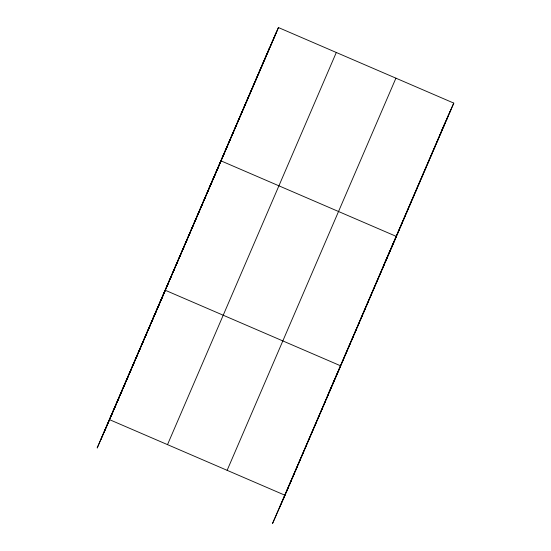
<?xml version="1.0" encoding="UTF-8"?>
<svg xmlns="http://www.w3.org/2000/svg" width="551" height="551" viewBox="0 0 551 551"><rect width="100%" height="100%" fill="white"/><g stroke="black" fill="none" stroke-linecap="round" stroke-linejoin="round"><path stroke-width="0.83" d="M100.785 439.815L269.577 47.661M104.456 431.495L276.809 31.262M278.441 27.55L97.217 447.894L278.441 27.55L453.783 103.106L283.352 498.972M167.511 444.636L336.303 52.483M227.129 470.327L395.921 78.173M328.417 393.869L272.559 523.45L284.991 495.259L109.656 419.704M328.568 393.318L343.886 357.923M344.038 357.372L359.362 321.977M359.514 321.426L444.912 123.217M279.791 507.051L285.983 492.67M286.286 491.953L357.151 327.308M357.461 326.591L369.218 299.269M369.528 298.552L384.694 263.323M385.004 262.607L427.101 164.797M427.438 164.012L439.181 136.724M439.519 135.945L442.543 128.927M442.873 128.149L448.583 114.89M270.768 45.292L272.401 41.587M273.785 38.274L275.424 34.568M264.728 59.329L266.36 55.623M267.745 52.311L269.384 48.605M261.704 66.347L263.344 62.635M255.664 80.384L257.303 76.672M258.688 73.366L260.32 69.653M249.624 94.414L251.263 90.708M252.64 87.402L254.28 83.69M243.583 108.451L245.216 104.745M246.6 101.432L248.239 97.727M240.56 115.469L242.199 111.763M234.519 129.506L236.159 125.793M237.543 122.487L239.175 118.775M228.479 143.542L230.118 139.83M231.503 136.524L233.135 132.812M225.462 150.554L227.095 146.848M208.622 189.076L221.054 160.885L396.389 236.441L389.97 251.001M222.439 157.572L224.078 153.867M213.23 178.972L214.862 175.259M216.323 171.781L217.962 168.076M210.138 186.162L211.77 182.45M203.946 200.543L205.585 196.831M207.038 193.353L208.677 189.64M200.853 207.727L202.486 204.022M194.661 222.108L196.301 218.396M197.761 214.918L199.393 211.212M188.476 236.489L190.109 232.777M191.569 229.299L193.201 225.586M185.377 243.68L187.016 239.967M179.192 258.054L180.824 254.348M182.285 250.863L183.924 247.158M173 272.435L174.639 268.723M176.093 265.245L177.732 261.539M169.908 279.626L171.54 275.913M152.923 318.485L165.355 290.294L340.69 365.85L332.432 384.57M166.815 286.816L168.448 283.104M157.531 308.381L159.163 304.675M160.623 301.19L162.263 297.485M154.432 315.571L156.071 311.866M148.247 329.953L149.879 326.24M151.339 322.762L152.978 319.05M142.055 344.327L143.694 340.621M145.154 337.143L146.786 333.431M138.962 351.517L140.601 347.812M132.77 365.898L134.41 362.186M135.87 358.708L137.502 355.002M129.678 373.089L131.317 369.377M123.493 387.47L125.125 383.758M126.585 380.28L128.218 376.567M117.301 401.844L118.933 398.139M120.394 394.654L122.033 390.948M114.209 409.035L115.841 405.329M111.109 416.225L112.748 412.513M441.344 131.296L442.536 128.603M442.77 128.066L444.196 124.829M444.437 124.292L445.525 121.826M446.131 120.442L449.768 112.197M450.009 111.66L453.783 103.106M446.103 120.848L447.736 117.143M449.12 113.83L450.759 110.124M440.063 134.885L441.695 131.172M443.08 127.866L444.719 124.154M437.039 141.903L438.679 138.191M430.999 155.94L432.638 152.228M434.023 148.922L435.655 145.209M424.959 169.97L426.598 166.264M427.982 162.951L429.615 159.246M421.942 176.988L423.574 173.283M415.902 191.025L417.534 187.312M418.918 184.006L420.558 180.294M409.854 205.062L411.494 201.349M412.878 198.043L414.517 194.331M406.838 212.08L408.47 208.368M400.797 226.11L402.43 222.404M403.814 219.091L405.453 215.386M383.957 264.625L384.674 263.013M384.908 262.476L389.357 252.386M397.774 233.128L399.413 229.423M391.658 247.337L393.297 243.625M385.473 261.718L387.105 258.006M388.565 254.528L390.204 250.815M379.281 276.092L380.92 272.387M382.38 268.902L384.013 265.196M376.188 283.283L377.828 279.577M369.997 297.664L371.636 293.952M373.096 290.473L374.728 286.761M363.812 312.045L365.444 308.333M366.904 304.855L368.543 301.142M360.719 319.229L362.351 315.523M354.527 333.61L356.16 329.904M357.62 326.419L359.259 322.714M351.435 340.8L353.067 337.088M345.243 355.181L346.882 351.469M348.335 347.991L349.975 344.279M328.258 394.041L330.159 389.729M330.393 389.192L331.819 385.962M342.15 362.372L343.783 358.66M335.958 376.746L337.598 373.041M329.774 391.127L331.406 387.415M332.866 383.937L334.498 380.231M323.582 405.508L325.221 401.796M326.674 398.318L328.313 394.606M320.489 412.692L322.121 408.987M314.297 427.073L315.937 423.368M317.39 419.883L319.029 416.177M308.112 441.454L309.745 437.742M311.205 434.264L312.837 430.551M305.013 448.645L306.652 444.933M298.828 463.019L300.46 459.314M301.92 455.835L303.56 452.123M295.729 470.21L297.368 466.504M289.544 484.591L291.176 480.878M292.636 477.4L294.275 473.695M286.451 491.781L288.083 488.069"/></g></svg>
